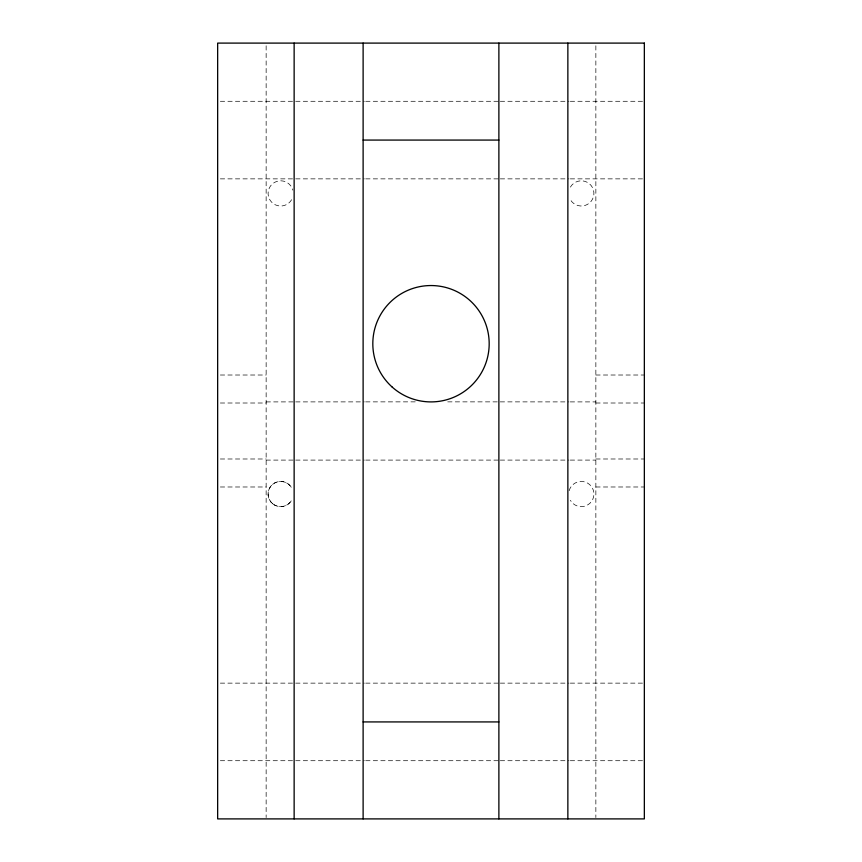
<?xml version="1.0" encoding="UTF-8"?>
<svg xmlns="http://www.w3.org/2000/svg" width="862" height="862" viewBox="0 0 862 862"><rect width="100%" height="100%" fill="white"/><g stroke="black" fill="none" stroke-linecap="round" stroke-linejoin="round"><path stroke-width="0.65" stroke-dasharray="4.31 3.23" d="M220.349 101.285L294.384 101.285M295.72 101.285L364.367 101.285M365.714 101.285L498.979 101.285M500.316 101.285L568.963 101.285M570.31 101.285L644.345 101.285M220.349 178.865L294.384 178.865M295.72 178.865L364.367 178.865M365.714 178.865L498.979 178.865M500.316 178.865L568.963 178.865M570.31 178.865L644.345 178.865M220.349 375.013L266.142 375.013M595.857 375.013L644.345 375.013M266.142 401.907L294.384 401.897M295.731 401.897L364.324 401.886M365.671 401.875L415.441 401.864M447.734 401.864L498.904 401.875M500.251 401.875L568.931 401.897M570.278 401.897L595.857 401.907M220.349 403.007L266.142 403.007M595.857 403.007L644.345 403.007M220.349 458.993L266.142 458.993M595.857 458.993L644.345 458.993M266.142 460.092L294.405 460.092M295.752 460.092L364.389 460.092M365.725 460.092L498.958 460.092M500.305 460.092L568.942 460.092M570.288 460.092L595.857 460.092M220.349 486.987L266.142 486.987M595.857 486.987L644.345 486.987M220.349 683.135L294.384 683.135M295.72 683.135L364.367 683.135M365.714 683.135L498.979 683.135M500.316 683.135L568.963 683.135M570.31 683.135L644.345 683.135M220.349 760.715L294.384 760.715M295.72 760.715L364.367 760.715M365.714 760.715L498.979 760.715M500.316 760.715L568.963 760.715M570.31 760.715L644.345 760.715M595.857 45.794L595.857 817.553M266.142 45.794L266.142 817.553M569.146 490.704A12.607 12.607 0 0 1 587.668 483.151A12.607 12.607 0 0 1 590.179 502.999A12.607 12.607 0 0 1 570.364 500.283M570.396 187.108A12.607 12.607 0 0 1 589.414 183.757A12.607 12.607 0 0 1 589.414 203.066A12.607 12.607 0 0 1 570.396 199.715M291.604 199.715A12.607 12.607 0 0 1 271.778 202.322A12.607 12.607 0 0 1 274.385 182.496A12.607 12.607 0 0 1 292.864 190.146M272.586 503.688A12.607 12.607 0 0 0 291.604 500.337A12.607 12.607 0 0 1 272.586 503.688A12.607 12.607 0 0 1 272.586 484.379A12.607 12.607 0 0 1 291.604 487.73A12.607 12.607 0 0 0 272.586 484.379A12.607 12.607 0 0 0 272.586 503.688"/><path stroke-width="1.29" d="M363.117 140.075L498.882 140.075M363.117 721.925L498.882 721.925M567.864 43.1L567.864 818.9M498.882 43.1L498.882 818.9M363.117 43.1L363.117 818.9M294.136 43.1L294.136 818.9M644.345 43.1L217.655 43.1L217.655 818.9L644.345 818.9L644.345 43.1M392.232 387.113A58.185 58.185 0 0 0 487.957 355.607A58.185 58.185 0 0 0 412.812 288.458A58.185 58.185 0 0 0 392.232 387.113"/></g></svg>
